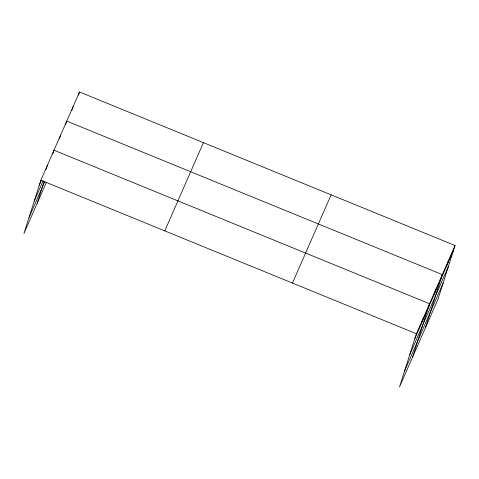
<?xml version="1.0" encoding="UTF-8"?>
<svg xmlns="http://www.w3.org/2000/svg" width="479" height="479" viewBox="0 0 479 479"><rect width="100%" height="100%" fill="white"/><g stroke="black" fill="none" stroke-linecap="round" stroke-linejoin="round"><path stroke-width="0.72" d="M455.05 245.499L416.395 333.731L399.492 387.014L438.147 298.782L455.05 245.499L79.508 91.986L40.853 180.218L23.95 233.501L46.373 182.325M46.032 169.602L47.427 165.219M37.093 203.503L44.098 181.415M52.804 153.981L53.995 150.22L429.537 303.734L412.635 357.017M59.378 138.796L60.372 135.659M65.761 124.235L66.755 121.103L442.291 274.617L425.388 327.899M71.94 110.302L73.131 106.542M78.514 95.117L79.508 91.986M421.37 323.744L422.963 318.733M434.321 294.19L435.914 289.172M447.081 265.073L448.673 260.061M39.26 185.229L41.356 180.457M34.207 201.162L43.17 180.709M29.003 217.574L44.757 181.619M164.782 230.878L203.437 142.646M292.465 283.071L331.121 194.839M414.802 338.749L453.457 250.517M409.749 354.676L448.404 266.444M404.539 371.087L443.201 282.855M40.853 180.218L416.395 333.731"/></g></svg>
